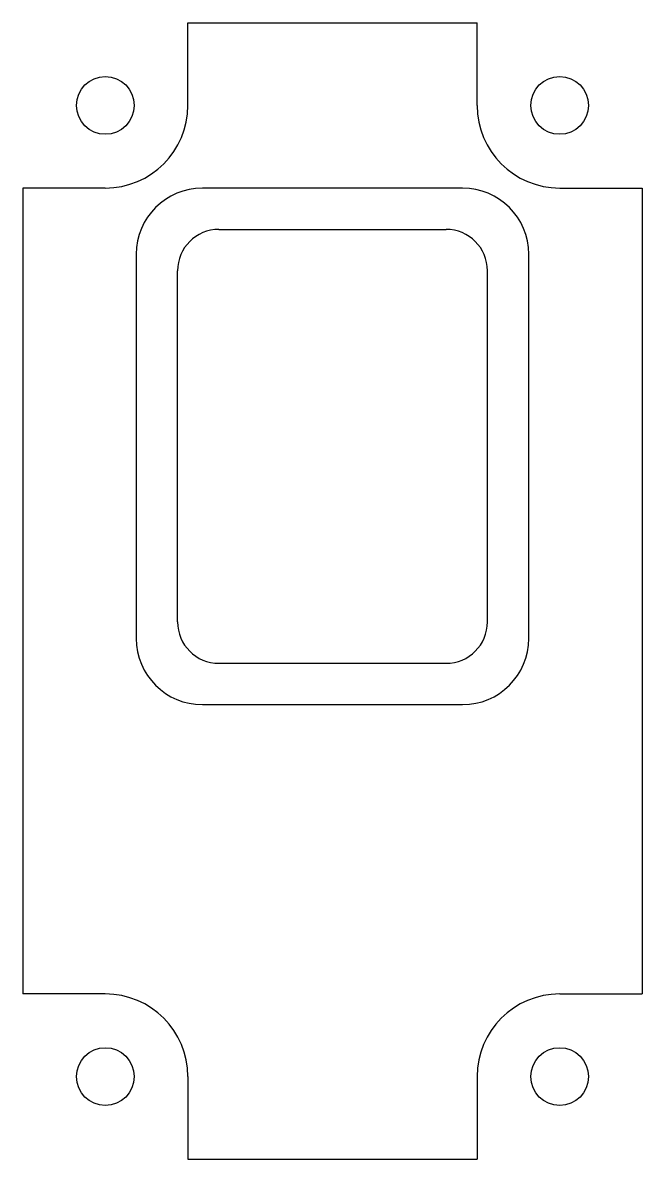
# Model space of a CAD drawing. Extents: x -7.5 to 22.5, y -24 to 31.
import ezdxf

# ---------------------------------------------------------------- set-up
doc = ezdxf.new("R2010")
doc.units = 0
doc.layers.get('0').update_dxf_attribs({"linetype": 'CONTINUOUS'})

msp = doc.modelspace()

# ---------------------------------------------------------------- linework, layer by layer
at = {"color": 7, "linetype": 'CONTINUOUS'}
for p, q in [((0.5, 31), (14.5, 31)), ((0.5, 27), (0.5, 31)), ((14.5, 27), (14.5, 31)), ((-3.5, 23), (-7.5, 23)), ((-7.5, 23), (-7.5, -16)), ((13.8, 23), (1.2, 23)), ((18.5, 23), (22.5, 23)), ((22.5, 23), (22.5, -16)), ((2, 21), (13, 21)), ((-2, 19.8), (-2, 1.2)), ((17, 1.2), (17, 19.8)), ((0, 2), (0, 19)), ((15, 2), (15, 19)), ((2, 0), (13, 0)), ((1.2, -2), (13.8, -2)), ((-3.5, -16), (-7.5, -16)), ((18.5, -16), (22.5, -16)), ((0.5, -20), (0.5, -24)), ((14.5, -20), (14.5, -24)), ((0.5, -24), (14.5, -24))]:
    msp.add_line(p, q, dxfattribs=at)
for centre in [(-3.5, 27), (18.5, 27), (-3.5, -20), (18.5, -20)]:
    msp.add_circle(centre, 1.4, dxfattribs=at)
for centre, radius, start, end in [((-3.5, 27), 4, 270, 0), ((18.5, 27), 4, 180, 270), ((1.2, 19.8), 3.2, 90, 180), ((13.8, 19.8), 3.2, 0, 90), ((2, 19), 2, 90, 180), ((13, 19), 2, 0, 90), ((2, 2), 2, 180, 270), ((13, 2), 2, 270, 0), ((1.2, 1.2), 3.2, 180, 270), ((13.8, 1.2), 3.2, 270, 0), ((-3.5, -20), 4, 0, 90), ((18.5, -20), 4, 90, 180)]:
    msp.add_arc(centre, radius, start, end, dxfattribs=at)

doc.saveas('drawing.dxf')
